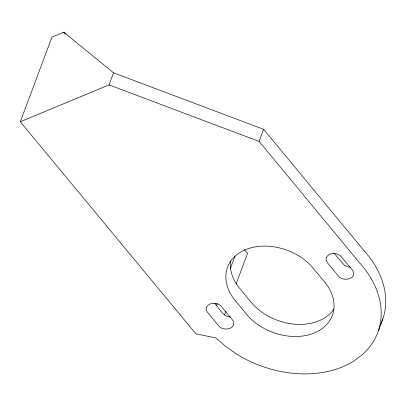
<?xml version="1.0" encoding="UTF-8"?>
<svg xmlns="http://www.w3.org/2000/svg" width="406" height="406" viewBox="0 0 406 406"><rect width="100%" height="100%" fill="white"/><g stroke="black" fill="none" stroke-linecap="round" stroke-linejoin="round"><path stroke-width="0.61" d="M20.3 121.764L109.041 84.91L259.094 141.405L359.168 262.347A98.622 72.243 20.5 0 1 361.974 354.976L353.621 361.157A98.622 72.243 20.5 0 1 235.815 353.565L225.34 346.171L215.931 337.919L195.936 333.864L20.3 121.764L51.948 37.119L63.783 32.201L113.563 72.821L263.616 129.311L363.69 250.253A98.622 72.243 20.5 0 1 380.894 323.821M109.041 84.91L113.563 72.821M259.094 141.405L263.616 129.311M216.479 305.652L217.362 303.292M230.375 268.488L235.008 256.1M224.427 315.208L225.969 311.077M236.114 283.946L247.584 253.273L244.316 249.685M378.377 330.86L382.894 318.771M350.398 267.214L348.216 266.93L344.329 265.189L333.879 252.958M230.557 316.984C222.579 316.817 219.397 307.931 214.459 303.191M63.783 32.201L65.376 34.129M230.618 260.809A50.07 36.677 20.5 0 0 237.667 285.849L251.989 303.323A50.07 36.677 20.5 0 0 334.006 308.925M206.365 307.657L206.212 309.27L206.634 310.905L207.588 312.442L218.565 325.698C222.808 332.037 238.398 328.809 232.481 319.918L221.503 306.662C217.789 302.282 208.796 301.719 206.365 307.657M326.196 257.896L326.033 259.51L326.444 261.144L327.398 262.687L338.376 275.943C342.644 282.277 358.305 279.018 352.418 270.112L341.436 256.856C337.68 252.456 328.662 251.953 326.196 257.896M325.505 283.002L310.971 265.625A50.07 36.677 20.5 0 0 245.473 249.68A50.07 36.677 20.5 0 0 233.145 297.943L247.467 315.411A50.07 36.677 20.5 0 0 314.406 332.925A50.07 36.677 20.5 0 0 325.505 283.002"/></g></svg>
